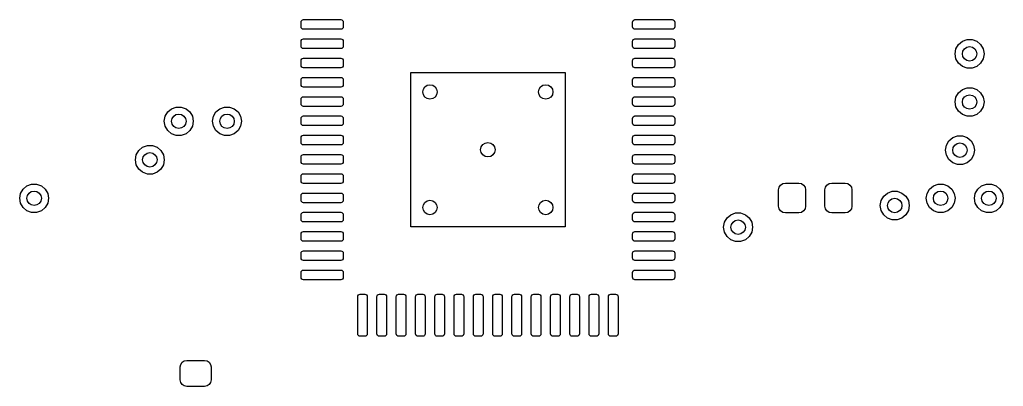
# Model space of a CAD drawing. Extents: x 101 to 518, y -308 to -134.
# Drawn here: x 450.51 to 470.91, y -229.2 to -221.59 of the extents above; entities that cross this region are included whole.
import ezdxf

# ---------------------------------------------------------------- set-up
doc = ezdxf.new("R2010")
doc.units = 0
doc.layers.add('BLACK', color=7, linetype='CONTINUOUS')

msp = doc.modelspace()

# ---------------------------------------------------------------- linework, layer by layer
at = {"layer": 'BLACK', "linetype": 'CONTINUOUS'}
for p, q in [((456.34448, -221.636571), (456.348286, -221.617437)), ((456.34448, -221.736571), (456.34448, -221.636571)), ((456.348286, -221.755705), (456.34448, -221.736571)), ((456.348286, -221.617437), (456.359125, -221.601216)), ((456.359125, -221.601216), (456.375346, -221.590377)), ((456.375346, -221.590377), (456.39448, -221.586571)), ((456.39448, -221.586571), (457.16948, -221.586571)), ((457.16948, -221.586571), (457.188614, -221.590377)), ((457.188614, -221.590377), (457.204835, -221.601216)), ((457.204835, -221.601216), (457.215674, -221.617437)), ((457.215674, -221.617437), (457.21948, -221.636571)), ((457.21948, -221.736571), (457.215674, -221.755705)), ((457.21948, -221.636571), (457.21948, -221.736571)), ((463.21948, -221.636571), (463.223286, -221.617437)), ((463.21948, -221.736571), (463.21948, -221.636571)), ((463.223286, -221.755705), (463.21948, -221.736571)), ((463.223286, -221.617437), (463.234125, -221.601216)), ((463.234125, -221.601216), (463.250346, -221.590377)), ((463.250346, -221.590377), (463.26948, -221.586571)), ((463.26948, -221.586571), (464.04448, -221.586571)), ((464.04448, -221.586571), (464.063614, -221.590377)), ((464.063614, -221.590377), (464.079835, -221.601216)), ((464.079835, -221.601216), (464.090674, -221.617437)), ((464.090674, -221.617437), (464.09448, -221.636571)), ((464.09448, -221.736571), (464.090674, -221.755705)), ((464.09448, -221.636571), (464.09448, -221.736571)), ((456.359125, -221.771926), (456.348286, -221.755705)), ((456.375346, -221.782765), (456.359125, -221.771926)), ((456.39448, -221.786571), (456.375346, -221.782765)), ((457.16948, -221.786571), (456.39448, -221.786571)), ((457.188614, -221.782765), (457.16948, -221.786571)), ((457.204835, -221.771926), (457.188614, -221.782765)), ((457.215674, -221.755705), (457.204835, -221.771926)), ((463.234125, -221.771926), (463.223286, -221.755705)), ((463.250346, -221.782765), (463.234125, -221.771926)), ((463.26948, -221.786571), (463.250346, -221.782765)), ((464.04448, -221.786571), (463.26948, -221.786571)), ((464.063614, -221.782765), (464.04448, -221.786571)), ((464.079835, -221.771926), (464.063614, -221.782765)), ((464.090674, -221.755705), (464.079835, -221.771926)), ((456.34448, -222.036571), (456.348286, -222.017437)), ((456.34448, -222.136571), (456.34448, -222.036571)), ((456.348286, -222.155705), (456.34448, -222.136571)), ((456.348286, -222.017437), (456.359125, -222.001216)), ((456.359125, -222.171926), (456.348286, -222.155705)), ((456.359125, -222.001216), (456.375346, -221.990377)), ((456.375346, -221.990377), (456.39448, -221.986571)), ((456.39448, -221.986571), (457.16948, -221.986571)), ((457.16948, -221.986571), (457.188614, -221.990377)), ((457.188614, -221.990377), (457.204835, -222.001216)), ((457.204835, -222.001216), (457.215674, -222.017437)), ((457.215674, -222.155705), (457.204835, -222.171926)), ((457.215674, -222.017437), (457.21948, -222.036571)), ((457.21948, -222.136571), (457.215674, -222.155705)), ((457.21948, -222.036571), (457.21948, -222.136571)), ((463.21948, -222.036571), (463.223286, -222.017437)), ((463.21948, -222.136571), (463.21948, -222.036571)), ((463.223286, -222.155705), (463.21948, -222.136571)), ((463.223286, -222.017437), (463.234125, -222.001216)), ((463.234125, -222.171926), (463.223286, -222.155705)), ((463.234125, -222.001216), (463.250346, -221.990377)), ((463.250346, -221.990377), (463.26948, -221.986571)), ((463.26948, -221.986571), (464.04448, -221.986571)), ((464.04448, -221.986571), (464.063614, -221.990377)), ((464.063614, -221.990377), (464.079835, -222.001216)), ((464.079835, -222.001216), (464.090674, -222.017437)), ((464.090674, -222.155705), (464.079835, -222.171926)), ((464.090674, -222.017437), (464.09448, -222.036571)), ((464.09448, -222.136571), (464.090674, -222.155705)), ((464.09448, -222.036571), (464.09448, -222.136571)), ((469.927832, -222.193705), (469.979927, -222.103475)), ((469.979927, -222.103475), (470.05974, -222.036503)), ((470.05974, -222.036503), (470.157646, -222.000869)), ((470.157646, -222.000869), (470.261834, -222.000869)), ((470.261834, -222.000869), (470.35974, -222.036503)), ((470.35974, -222.036503), (470.439553, -222.103475)), ((470.439553, -222.103475), (470.491648, -222.193705)), ((456.375346, -222.182765), (456.359125, -222.171926)), ((456.39448, -222.186571), (456.375346, -222.182765)), ((457.16948, -222.186571), (456.39448, -222.186571)), ((457.188614, -222.182765), (457.16948, -222.186571)), ((457.204835, -222.171926), (457.188614, -222.182765)), ((463.250346, -222.182765), (463.234125, -222.171926)), ((463.26948, -222.186571), (463.250346, -222.182765)), ((464.04448, -222.186571), (463.26948, -222.186571)), ((464.063614, -222.182765), (464.04448, -222.186571)), ((464.079835, -222.171926), (464.063614, -222.182765)), ((469.90974, -222.296311), (469.927832, -222.193705)), ((469.927832, -222.398917), (469.90974, -222.296311)), ((470.491648, -222.193705), (470.50974, -222.296311)), ((470.50974, -222.296311), (470.491648, -222.398917)), ((456.34448, -222.436571), (456.348286, -222.417437)), ((456.34448, -222.536571), (456.34448, -222.436571)), ((456.348286, -222.555705), (456.34448, -222.536571)), ((456.348286, -222.417437), (456.359125, -222.401216)), ((456.359125, -222.571926), (456.348286, -222.555705)), ((456.359125, -222.401216), (456.375346, -222.390377)), ((456.375346, -222.390377), (456.39448, -222.386571)), ((456.39448, -222.386571), (457.16948, -222.386571)), ((457.16948, -222.386571), (457.188614, -222.390377)), ((457.188614, -222.390377), (457.204835, -222.401216)), ((457.204835, -222.401216), (457.215674, -222.417437)), ((457.215674, -222.555705), (457.204835, -222.571926)), ((457.215674, -222.417437), (457.21948, -222.436571)), ((457.21948, -222.536571), (457.215674, -222.555705)), ((457.21948, -222.436571), (457.21948, -222.536571)), ((463.21948, -222.436571), (463.223286, -222.417437)), ((463.21948, -222.536571), (463.21948, -222.436571)), ((463.223286, -222.555705), (463.21948, -222.536571)), ((463.223286, -222.417437), (463.234125, -222.401216)), ((463.234125, -222.571926), (463.223286, -222.555705)), ((463.234125, -222.401216), (463.250346, -222.390377)), ((463.250346, -222.390377), (463.26948, -222.386571)), ((463.26948, -222.386571), (464.04448, -222.386571)), ((464.04448, -222.386571), (464.063614, -222.390377)), ((464.063614, -222.390377), (464.079835, -222.401216)), ((464.079835, -222.401216), (464.090674, -222.417437)), ((464.090674, -222.555705), (464.079835, -222.571926)), ((464.090674, -222.417437), (464.09448, -222.436571)), ((464.09448, -222.536571), (464.090674, -222.555705)), ((464.09448, -222.436571), (464.09448, -222.536571)), ((469.979927, -222.489147), (469.927832, -222.398917)), ((470.05974, -222.556119), (469.979927, -222.489147)), ((470.157646, -222.591753), (470.05974, -222.556119)), ((470.35974, -222.556119), (470.261834, -222.591753)), ((470.439553, -222.489147), (470.35974, -222.556119)), ((470.491648, -222.398917), (470.439553, -222.489147)), ((456.375346, -222.582765), (456.359125, -222.571926)), ((456.39448, -222.586571), (456.375346, -222.582765)), ((457.16948, -222.586571), (456.39448, -222.586571)), ((457.188614, -222.582765), (457.16948, -222.586571)), ((457.204835, -222.571926), (457.188614, -222.582765)), ((458.61948, -225.886571), (458.61948, -222.686571)), ((458.61948, -222.686571), (461.81948, -222.686571)), ((461.81948, -222.686571), (461.81948, -225.886571)), ((463.250346, -222.582765), (463.234125, -222.571926)), ((463.26948, -222.586571), (463.250346, -222.582765)), ((464.04448, -222.586571), (463.26948, -222.586571)), ((464.063614, -222.582765), (464.04448, -222.586571)), ((464.079835, -222.571926), (464.063614, -222.582765)), ((470.261834, -222.591753), (470.157646, -222.591753)), ((456.34448, -222.836571), (456.348286, -222.817437)), ((456.34448, -222.936571), (456.34448, -222.836571)), ((456.348286, -222.955705), (456.34448, -222.936571)), ((456.348286, -222.817437), (456.359125, -222.801216)), ((456.359125, -222.971926), (456.348286, -222.955705)), ((456.359125, -222.801216), (456.375346, -222.790377)), ((456.375346, -222.982765), (456.359125, -222.971926)), ((456.375346, -222.790377), (456.39448, -222.786571)), ((456.39448, -222.786571), (457.16948, -222.786571)), ((457.16948, -222.786571), (457.188614, -222.790377)), ((457.188614, -222.790377), (457.204835, -222.801216)), ((457.204835, -222.971926), (457.188614, -222.982765)), ((457.204835, -222.801216), (457.215674, -222.817437)), ((457.215674, -222.955705), (457.204835, -222.971926)), ((457.215674, -222.817437), (457.21948, -222.836571)), ((457.21948, -222.936571), (457.215674, -222.955705)), ((457.21948, -222.836571), (457.21948, -222.936571)), ((463.21948, -222.836571), (463.223286, -222.817437)), ((463.21948, -222.936571), (463.21948, -222.836571)), ((463.223286, -222.955705), (463.21948, -222.936571)), ((463.223286, -222.817437), (463.234125, -222.801216)), ((463.234125, -222.971926), (463.223286, -222.955705)), ((463.234125, -222.801216), (463.250346, -222.790377)), ((463.250346, -222.982765), (463.234125, -222.971926)), ((463.250346, -222.790377), (463.26948, -222.786571)), ((463.26948, -222.786571), (464.04448, -222.786571)), ((464.04448, -222.786571), (464.063614, -222.790377)), ((464.063614, -222.790377), (464.079835, -222.801216)), ((464.079835, -222.971926), (464.063614, -222.982765)), ((464.079835, -222.801216), (464.090674, -222.817437)), ((464.090674, -222.955705), (464.079835, -222.971926)), ((464.090674, -222.817437), (464.09448, -222.836571)), ((464.09448, -222.936571), (464.090674, -222.955705)), ((464.09448, -222.836571), (464.09448, -222.936571)), ((456.39448, -222.986571), (456.375346, -222.982765)), ((457.16948, -222.986571), (456.39448, -222.986571)), ((457.188614, -222.982765), (457.16948, -222.986571)), ((463.26948, -222.986571), (463.250346, -222.982765)), ((464.04448, -222.986571), (463.26948, -222.986571)), ((464.063614, -222.982765), (464.04448, -222.986571)), ((469.927832, -223.193705), (469.979927, -223.103475)), ((469.979927, -223.103475), (470.05974, -223.036503)), ((470.05974, -223.036503), (470.157646, -223.000869)), ((470.157646, -223.000869), (470.261834, -223.000869)), ((470.261834, -223.000869), (470.35974, -223.036503)), ((470.35974, -223.036503), (470.439553, -223.103475)), ((470.439553, -223.103475), (470.491648, -223.193705)), ((456.34448, -223.236571), (456.348286, -223.217437)), ((456.34448, -223.336571), (456.34448, -223.236571)), ((456.348286, -223.355705), (456.34448, -223.336571)), ((456.348286, -223.217437), (456.359125, -223.201216)), ((456.359125, -223.371926), (456.348286, -223.355705)), ((456.359125, -223.201216), (456.375346, -223.190377)), ((456.375346, -223.382765), (456.359125, -223.371926)), ((456.375346, -223.190377), (456.39448, -223.186571)), ((456.39448, -223.186571), (457.16948, -223.186571)), ((457.16948, -223.186571), (457.188614, -223.190377)), ((457.188614, -223.190377), (457.204835, -223.201216)), ((457.204835, -223.371926), (457.188614, -223.382765)), ((457.204835, -223.201216), (457.215674, -223.217437)), ((457.215674, -223.355705), (457.204835, -223.371926)), ((457.215674, -223.217437), (457.21948, -223.236571)), ((457.21948, -223.336571), (457.215674, -223.355705)), ((457.21948, -223.236571), (457.21948, -223.336571)), ((463.21948, -223.236571), (463.223286, -223.217437)), ((463.21948, -223.336571), (463.21948, -223.236571)), ((463.223286, -223.355705), (463.21948, -223.336571)), ((463.223286, -223.217437), (463.234125, -223.201216)), ((463.234125, -223.371926), (463.223286, -223.355705)), ((463.234125, -223.201216), (463.250346, -223.190377)), ((463.250346, -223.382765), (463.234125, -223.371926)), ((463.250346, -223.190377), (463.26948, -223.186571)), ((463.26948, -223.186571), (464.04448, -223.186571)), ((464.04448, -223.186571), (464.063614, -223.190377)), ((464.063614, -223.190377), (464.079835, -223.201216)), ((464.079835, -223.371926), (464.063614, -223.382765)), ((464.079835, -223.201216), (464.090674, -223.217437)), ((464.090674, -223.355705), (464.079835, -223.371926)), ((464.090674, -223.217437), (464.09448, -223.236571)), ((464.09448, -223.336571), (464.090674, -223.355705)), ((464.09448, -223.236571), (464.09448, -223.336571)), ((469.90974, -223.296311), (469.927832, -223.193705)), ((469.927832, -223.398917), (469.90974, -223.296311)), ((470.491648, -223.193705), (470.50974, -223.296311)), ((470.50974, -223.296311), (470.491648, -223.398917)), ((453.527832, -223.593705), (453.579927, -223.503475)), ((453.579927, -223.503475), (453.65974, -223.436503)), ((453.65974, -223.436503), (453.757646, -223.400869)), ((453.757646, -223.400869), (453.861834, -223.400869)), ((453.861834, -223.400869), (453.95974, -223.436503)), ((453.95974, -223.436503), (454.039553, -223.503475)), ((454.039553, -223.503475), (454.091648, -223.593705)), ((454.527832, -223.593705), (454.579927, -223.503475)), ((454.579927, -223.503475), (454.65974, -223.436503)), ((454.65974, -223.436503), (454.757646, -223.400869)), ((454.757646, -223.400869), (454.861834, -223.400869)), ((454.861834, -223.400869), (454.95974, -223.436503)), ((454.95974, -223.436503), (455.039553, -223.503475)), ((455.039553, -223.503475), (455.091648, -223.593705)), ((456.39448, -223.386571), (456.375346, -223.382765)), ((457.16948, -223.386571), (456.39448, -223.386571)), ((457.188614, -223.382765), (457.16948, -223.386571)), ((463.26948, -223.386571), (463.250346, -223.382765)), ((464.04448, -223.386571), (463.26948, -223.386571)), ((464.063614, -223.382765), (464.04448, -223.386571)), ((469.979927, -223.489147), (469.927832, -223.398917)), ((470.05974, -223.556119), (469.979927, -223.489147)), ((470.157646, -223.591753), (470.05974, -223.556119)), ((470.35974, -223.556119), (470.261834, -223.591753)), ((470.439553, -223.489147), (470.35974, -223.556119)), ((470.491648, -223.398917), (470.439553, -223.489147)), ((453.50974, -223.696311), (453.527832, -223.593705)), ((453.527832, -223.798917), (453.50974, -223.696311)), ((454.091648, -223.593705), (454.10974, -223.696311)), ((454.10974, -223.696311), (454.091648, -223.798917)), ((454.50974, -223.696311), (454.527832, -223.593705)), ((454.527832, -223.798917), (454.50974, -223.696311)), ((455.091648, -223.593705), (455.10974, -223.696311)), ((455.10974, -223.696311), (455.091648, -223.798917)), ((456.34448, -223.636571), (456.348286, -223.617437)), ((456.34448, -223.736571), (456.34448, -223.636571)), ((456.348286, -223.755705), (456.34448, -223.736571)), ((456.348286, -223.617437), (456.359125, -223.601216)), ((456.359125, -223.771926), (456.348286, -223.755705)), ((456.359125, -223.601216), (456.375346, -223.590377)), ((456.375346, -223.782765), (456.359125, -223.771926)), ((456.375346, -223.590377), (456.39448, -223.586571)), ((456.39448, -223.786571), (456.375346, -223.782765)), ((456.39448, -223.586571), (457.16948, -223.586571)), ((457.16948, -223.786571), (456.39448, -223.786571)), ((457.16948, -223.586571), (457.188614, -223.590377)), ((457.188614, -223.782765), (457.16948, -223.786571)), ((457.188614, -223.590377), (457.204835, -223.601216)), ((457.204835, -223.771926), (457.188614, -223.782765)), ((457.204835, -223.601216), (457.215674, -223.617437)), ((457.215674, -223.755705), (457.204835, -223.771926)), ((457.215674, -223.617437), (457.21948, -223.636571)), ((457.21948, -223.736571), (457.215674, -223.755705)), ((457.21948, -223.636571), (457.21948, -223.736571)), ((463.21948, -223.636571), (463.223286, -223.617437)), ((463.21948, -223.736571), (463.21948, -223.636571)), ((463.223286, -223.755705), (463.21948, -223.736571)), ((463.223286, -223.617437), (463.234125, -223.601216)), ((463.234125, -223.771926), (463.223286, -223.755705)), ((463.234125, -223.601216), (463.250346, -223.590377)), ((463.250346, -223.782765), (463.234125, -223.771926)), ((463.250346, -223.590377), (463.26948, -223.586571)), ((463.26948, -223.786571), (463.250346, -223.782765)), ((463.26948, -223.586571), (464.04448, -223.586571)), ((464.04448, -223.786571), (463.26948, -223.786571)), ((464.04448, -223.586571), (464.063614, -223.590377)), ((464.063614, -223.782765), (464.04448, -223.786571)), ((464.063614, -223.590377), (464.079835, -223.601216)), ((464.079835, -223.771926), (464.063614, -223.782765)), ((464.079835, -223.601216), (464.090674, -223.617437)), ((464.090674, -223.755705), (464.079835, -223.771926)), ((464.090674, -223.617437), (464.09448, -223.636571)), ((464.09448, -223.736571), (464.090674, -223.755705)), ((464.09448, -223.636571), (464.09448, -223.736571)), ((470.261834, -223.591753), (470.157646, -223.591753)), ((453.579927, -223.889147), (453.527832, -223.798917)), ((453.65974, -223.956119), (453.579927, -223.889147)), ((453.757646, -223.991753), (453.65974, -223.956119)), ((453.861834, -223.991753), (453.757646, -223.991753)), ((453.95974, -223.956119), (453.861834, -223.991753)), ((454.039553, -223.889147), (453.95974, -223.956119)), ((454.091648, -223.798917), (454.039553, -223.889147)), ((454.579927, -223.889147), (454.527832, -223.798917)), ((454.65974, -223.956119), (454.579927, -223.889147)), ((454.757646, -223.991753), (454.65974, -223.956119)), ((454.861834, -223.991753), (454.757646, -223.991753)), ((454.95974, -223.956119), (454.861834, -223.991753)), ((455.039553, -223.889147), (454.95974, -223.956119)), ((455.091648, -223.798917), (455.039553, -223.889147)), ((456.359125, -224.001216), (456.375346, -223.990377)), ((456.375346, -223.990377), (456.39448, -223.986571)), ((456.39448, -223.986571), (457.16948, -223.986571)), ((457.16948, -223.986571), (457.188614, -223.990377)), ((457.188614, -223.990377), (457.204835, -224.001216)), ((463.234125, -224.001216), (463.250346, -223.990377)), ((463.250346, -223.990377), (463.26948, -223.986571)), ((463.26948, -223.986571), (464.04448, -223.986571)), ((464.04448, -223.986571), (464.063614, -223.990377)), ((464.063614, -223.990377), (464.079835, -224.001216)), ((456.34448, -224.036571), (456.348286, -224.017437)), ((456.34448, -224.136571), (456.34448, -224.036571)), ((456.348286, -224.155705), (456.34448, -224.136571)), ((456.348286, -224.017437), (456.359125, -224.001216)), ((456.359125, -224.171926), (456.348286, -224.155705)), ((456.375346, -224.182765), (456.359125, -224.171926)), ((456.39448, -224.186571), (456.375346, -224.182765)), ((457.16948, -224.186571), (456.39448, -224.186571)), ((457.188614, -224.182765), (457.16948, -224.186571)), ((457.204835, -224.171926), (457.188614, -224.182765)), ((457.204835, -224.001216), (457.215674, -224.017437)), ((457.215674, -224.155705), (457.204835, -224.171926)), ((457.215674, -224.017437), (457.21948, -224.036571)), ((457.21948, -224.136571), (457.215674, -224.155705)), ((457.21948, -224.036571), (457.21948, -224.136571)), ((463.21948, -224.036571), (463.223286, -224.017437)), ((463.21948, -224.136571), (463.21948, -224.036571)), ((463.223286, -224.155705), (463.21948, -224.136571)), ((463.223286, -224.017437), (463.234125, -224.001216)), ((463.234125, -224.171926), (463.223286, -224.155705)), ((463.250346, -224.182765), (463.234125, -224.171926)), ((463.26948, -224.186571), (463.250346, -224.182765)), ((464.04448, -224.186571), (463.26948, -224.186571)), ((464.063614, -224.182765), (464.04448, -224.186571)), ((464.079835, -224.171926), (464.063614, -224.182765)), ((464.079835, -224.001216), (464.090674, -224.017437)), ((464.090674, -224.155705), (464.079835, -224.171926)), ((464.090674, -224.017437), (464.09448, -224.036571)), ((464.09448, -224.136571), (464.090674, -224.155705)), ((464.09448, -224.036571), (464.09448, -224.136571)), ((469.70974, -224.296311), (469.727832, -224.193705)), ((469.727832, -224.193705), (469.779927, -224.103475)), ((469.779927, -224.103475), (469.85974, -224.036503)), ((469.85974, -224.036503), (469.957646, -224.000869)), ((469.957646, -224.000869), (470.061834, -224.000869)), ((470.061834, -224.000869), (470.15974, -224.036503)), ((470.15974, -224.036503), (470.239553, -224.103475)), ((470.239553, -224.103475), (470.291648, -224.193705)), ((470.291648, -224.193705), (470.30974, -224.296311)), ((452.90974, -224.496311), (452.927832, -224.393705)), ((452.927832, -224.393705), (452.979927, -224.303475)), ((452.979927, -224.303475), (453.05974, -224.236503)), ((453.05974, -224.236503), (453.157646, -224.200869)), ((453.157646, -224.200869), (453.261834, -224.200869)), ((453.261834, -224.200869), (453.35974, -224.236503)), ((453.35974, -224.236503), (453.439553, -224.303475)), ((453.439553, -224.303475), (453.491648, -224.393705)), ((453.491648, -224.393705), (453.50974, -224.496311)), ((456.359125, -224.401216), (456.375346, -224.390377)), ((456.375346, -224.390377), (456.39448, -224.386571)), ((456.39448, -224.386571), (457.16948, -224.386571)), ((457.16948, -224.386571), (457.188614, -224.390377)), ((457.188614, -224.390377), (457.204835, -224.401216)), ((463.234125, -224.401216), (463.250346, -224.390377)), ((463.250346, -224.390377), (463.26948, -224.386571)), ((463.26948, -224.386571), (464.04448, -224.386571)), ((464.04448, -224.386571), (464.063614, -224.390377)), ((464.063614, -224.390377), (464.079835, -224.401216)), ((469.727832, -224.398917), (469.70974, -224.296311)), ((469.779927, -224.489147), (469.727832, -224.398917)), ((470.291648, -224.398917), (470.239553, -224.489147)), ((470.30974, -224.296311), (470.291648, -224.398917)), ((452.927832, -224.598917), (452.90974, -224.496311)), ((452.979927, -224.689147), (452.927832, -224.598917)), ((453.491648, -224.598917), (453.439553, -224.689147)), ((453.50974, -224.496311), (453.491648, -224.598917)), ((456.34448, -224.436571), (456.348286, -224.417437)), ((456.34448, -224.536571), (456.34448, -224.436571)), ((456.348286, -224.555705), (456.34448, -224.536571)), ((456.348286, -224.417437), (456.359125, -224.401216)), ((456.359125, -224.571926), (456.348286, -224.555705)), ((456.375346, -224.582765), (456.359125, -224.571926)), ((456.39448, -224.586571), (456.375346, -224.582765)), ((457.16948, -224.586571), (456.39448, -224.586571)), ((457.188614, -224.582765), (457.16948, -224.586571)), ((457.204835, -224.571926), (457.188614, -224.582765)), ((457.204835, -224.401216), (457.215674, -224.417437)), ((457.215674, -224.555705), (457.204835, -224.571926)), ((457.215674, -224.417437), (457.21948, -224.436571)), ((457.21948, -224.536571), (457.215674, -224.555705)), ((457.21948, -224.436571), (457.21948, -224.536571)), ((463.21948, -224.436571), (463.223286, -224.417437)), ((463.21948, -224.536571), (463.21948, -224.436571)), ((463.223286, -224.555705), (463.21948, -224.536571)), ((463.223286, -224.417437), (463.234125, -224.401216)), ((463.234125, -224.571926), (463.223286, -224.555705)), ((463.250346, -224.582765), (463.234125, -224.571926)), ((463.26948, -224.586571), (463.250346, -224.582765)), ((464.04448, -224.586571), (463.26948, -224.586571)), ((464.063614, -224.582765), (464.04448, -224.586571)), ((464.079835, -224.571926), (464.063614, -224.582765)), ((464.079835, -224.401216), (464.090674, -224.417437)), ((464.090674, -224.555705), (464.079835, -224.571926)), ((464.090674, -224.417437), (464.09448, -224.436571)), ((464.09448, -224.536571), (464.090674, -224.555705)), ((464.09448, -224.436571), (464.09448, -224.536571)), ((469.85974, -224.556119), (469.779927, -224.489147)), ((469.957646, -224.591753), (469.85974, -224.556119)), ((470.061834, -224.591753), (469.957646, -224.591753)), ((470.15974, -224.556119), (470.061834, -224.591753)), ((470.239553, -224.489147), (470.15974, -224.556119)), ((453.05974, -224.756119), (452.979927, -224.689147)), ((453.157646, -224.791753), (453.05974, -224.756119)), ((453.261834, -224.791753), (453.157646, -224.791753)), ((453.35974, -224.756119), (453.261834, -224.791753)), ((453.439553, -224.689147), (453.35974, -224.756119)), ((456.348286, -224.817437), (456.359125, -224.801216)), ((456.359125, -224.801216), (456.375346, -224.790377)), ((456.375346, -224.790377), (456.39448, -224.786571)), ((456.39448, -224.786571), (457.16948, -224.786571)), ((457.16948, -224.786571), (457.188614, -224.790377)), ((457.188614, -224.790377), (457.204835, -224.801216)), ((457.204835, -224.801216), (457.215674, -224.817437)), ((463.223286, -224.817437), (463.234125, -224.801216)), ((463.234125, -224.801216), (463.250346, -224.790377)), ((463.250346, -224.790377), (463.26948, -224.786571)), ((463.26948, -224.786571), (464.04448, -224.786571)), ((464.04448, -224.786571), (464.063614, -224.790377)), ((464.063614, -224.790377), (464.079835, -224.801216)), ((464.079835, -224.801216), (464.090674, -224.817437)), ((450.65974, -225.036503), (450.757646, -225.000869)), ((450.757646, -225.000869), (450.861834, -225.000869)), ((450.861834, -225.000869), (450.95974, -225.036503)), ((456.34448, -224.836571), (456.348286, -224.817437)), ((456.34448, -224.936571), (456.34448, -224.836571)), ((456.348286, -224.955705), (456.34448, -224.936571)), ((456.359125, -224.971926), (456.348286, -224.955705)), ((456.375346, -224.982765), (456.359125, -224.971926)), ((456.39448, -224.986571), (456.375346, -224.982765)), ((457.16948, -224.986571), (456.39448, -224.986571)), ((457.188614, -224.982765), (457.16948, -224.986571)), ((457.204835, -224.971926), (457.188614, -224.982765)), ((457.215674, -224.955705), (457.204835, -224.971926)), ((457.215674, -224.817437), (457.21948, -224.836571)), ((457.21948, -224.936571), (457.215674, -224.955705)), ((457.21948, -224.836571), (457.21948, -224.936571)), ((463.21948, -224.836571), (463.223286, -224.817437)), ((463.21948, -224.936571), (463.21948, -224.836571)), ((463.223286, -224.955705), (463.21948, -224.936571)), ((463.234125, -224.971926), (463.223286, -224.955705)), ((463.250346, -224.982765), (463.234125, -224.971926)), ((463.26948, -224.986571), (463.250346, -224.982765)), ((464.04448, -224.986571), (463.26948, -224.986571)), ((464.063614, -224.982765), (464.04448, -224.986571)), ((464.079835, -224.971926), (464.063614, -224.982765)), ((464.090674, -224.955705), (464.079835, -224.971926)), ((464.090674, -224.817437), (464.09448, -224.836571)), ((464.09448, -224.936571), (464.090674, -224.955705)), ((464.09448, -224.836571), (464.09448, -224.936571)), ((466.290745, -225.021265), (466.336164, -224.990917)), ((466.336164, -224.990917), (466.38974, -224.98026)), ((466.38974, -224.98026), (466.66974, -224.98026)), ((466.66974, -224.98026), (466.723316, -224.990917)), ((466.723316, -224.990917), (466.768735, -225.021265)), ((467.250745, -225.021265), (467.296164, -224.990917)), ((467.296164, -224.990917), (467.34974, -224.98026)), ((467.34974, -224.98026), (467.62974, -224.98026)), ((467.62974, -224.98026), (467.683316, -224.990917)), ((467.683316, -224.990917), (467.728735, -225.021265)), ((469.45974, -225.036503), (469.557646, -225.000869)), ((469.557646, -225.000869), (469.661834, -225.000869)), ((469.661834, -225.000869), (469.75974, -225.036503)), ((470.45974, -225.036503), (470.557646, -225.000869)), ((470.557646, -225.000869), (470.661834, -225.000869)), ((470.661834, -225.000869), (470.75974, -225.036503)), ((450.50974, -225.296311), (450.527832, -225.193705)), ((450.527832, -225.193705), (450.579927, -225.103475)), ((450.579927, -225.103475), (450.65974, -225.036503)), ((450.95974, -225.036503), (451.039553, -225.103475)), ((451.039553, -225.103475), (451.091648, -225.193705)), ((451.091648, -225.193705), (451.10974, -225.296311)), ((456.348286, -225.217437), (456.359125, -225.201216)), ((456.359125, -225.201216), (456.375346, -225.190377)), ((456.375346, -225.190377), (456.39448, -225.186571)), ((456.39448, -225.186571), (457.16948, -225.186571)), ((457.16948, -225.186571), (457.188614, -225.190377)), ((457.188614, -225.190377), (457.204835, -225.201216)), ((457.204835, -225.201216), (457.215674, -225.217437)), ((463.223286, -225.217437), (463.234125, -225.201216)), ((463.234125, -225.201216), (463.250346, -225.190377)), ((463.250346, -225.190377), (463.26948, -225.186571)), ((463.26948, -225.186571), (464.04448, -225.186571)), ((464.04448, -225.186571), (464.063614, -225.190377)), ((464.063614, -225.190377), (464.079835, -225.201216)), ((464.079835, -225.201216), (464.090674, -225.217437)), ((466.24974, -225.12026), (466.260397, -225.066684)), ((466.24974, -225.46026), (466.24974, -225.12026)), ((466.260397, -225.066684), (466.290745, -225.021265)), ((466.768735, -225.021265), (466.799083, -225.066684)), ((466.799083, -225.066684), (466.80974, -225.12026)), ((466.80974, -225.12026), (466.80974, -225.46026)), ((467.20974, -225.12026), (467.220397, -225.066684)), ((467.20974, -225.46026), (467.20974, -225.12026)), ((467.220397, -225.066684), (467.250745, -225.021265)), ((467.728735, -225.021265), (467.759083, -225.066684)), ((467.759083, -225.066684), (467.76974, -225.12026)), ((467.76974, -225.12026), (467.76974, -225.46026)), ((468.428448, -225.253475), (468.508261, -225.186503)), ((468.508261, -225.186503), (468.606167, -225.150869)), ((468.606167, -225.150869), (468.710355, -225.150869)), ((468.710355, -225.150869), (468.808261, -225.186503)), ((468.808261, -225.186503), (468.888074, -225.253475)), ((469.30974, -225.296311), (469.327832, -225.193705)), ((469.327832, -225.193705), (469.379927, -225.103475)), ((469.379927, -225.103475), (469.45974, -225.036503)), ((469.75974, -225.036503), (469.839553, -225.103475)), ((469.839553, -225.103475), (469.891648, -225.193705)), ((469.891648, -225.193705), (469.90974, -225.296311)), ((470.30974, -225.296311), (470.327832, -225.193705)), ((470.327832, -225.193705), (470.379927, -225.103475)), ((470.379927, -225.103475), (470.45974, -225.036503)), ((470.75974, -225.036503), (470.839553, -225.103475)), ((470.839553, -225.103475), (470.891648, -225.193705)), ((470.891648, -225.193705), (470.90974, -225.296311)), ((450.527832, -225.398917), (450.50974, -225.296311)), ((450.579927, -225.489147), (450.527832, -225.398917)), ((451.091648, -225.398917), (451.039553, -225.489147)), ((451.10974, -225.296311), (451.091648, -225.398917)), ((456.34448, -225.236571), (456.348286, -225.217437)), ((456.34448, -225.336571), (456.34448, -225.236571)), ((456.348286, -225.355705), (456.34448, -225.336571)), ((456.359125, -225.371926), (456.348286, -225.355705)), ((456.375346, -225.382765), (456.359125, -225.371926)), ((456.39448, -225.386571), (456.375346, -225.382765)), ((457.16948, -225.386571), (456.39448, -225.386571)), ((457.188614, -225.382765), (457.16948, -225.386571)), ((457.204835, -225.371926), (457.188614, -225.382765)), ((457.215674, -225.355705), (457.204835, -225.371926)), ((457.215674, -225.217437), (457.21948, -225.236571)), ((457.21948, -225.336571), (457.215674, -225.355705)), ((457.21948, -225.236571), (457.21948, -225.336571)), ((463.21948, -225.236571), (463.223286, -225.217437)), ((463.21948, -225.336571), (463.21948, -225.236571)), ((463.223286, -225.355705), (463.21948, -225.336571)), ((463.234125, -225.371926), (463.223286, -225.355705)), ((463.250346, -225.382765), (463.234125, -225.371926)), ((463.26948, -225.386571), (463.250346, -225.382765)), ((464.04448, -225.386571), (463.26948, -225.386571)), ((464.063614, -225.382765), (464.04448, -225.386571)), ((464.079835, -225.371926), (464.063614, -225.382765)), ((464.090674, -225.355705), (464.079835, -225.371926)), ((464.090674, -225.217437), (464.09448, -225.236571)), ((464.09448, -225.336571), (464.090674, -225.355705)), ((464.09448, -225.236571), (464.09448, -225.336571)), ((468.358261, -225.446311), (468.376353, -225.343705)), ((468.376353, -225.343705), (468.428448, -225.253475)), ((468.888074, -225.253475), (468.940169, -225.343705)), ((468.940169, -225.343705), (468.958261, -225.446311)), ((469.327832, -225.398917), (469.30974, -225.296311)), ((469.379927, -225.489147), (469.327832, -225.398917)), ((469.891648, -225.398917), (469.839553, -225.489147)), ((469.90974, -225.296311), (469.891648, -225.398917)), ((470.327832, -225.398917), (470.30974, -225.296311)), ((470.379927, -225.489147), (470.327832, -225.398917)), ((470.891648, -225.398917), (470.839553, -225.489147)), ((470.90974, -225.296311), (470.891648, -225.398917)), ((450.65974, -225.556119), (450.579927, -225.489147)), ((450.757646, -225.591753), (450.65974, -225.556119)), ((450.861834, -225.591753), (450.757646, -225.591753)), ((450.95974, -225.556119), (450.861834, -225.591753)), ((451.039553, -225.489147), (450.95974, -225.556119)), ((456.34448, -225.636571), (456.348286, -225.617437)), ((456.348286, -225.617437), (456.359125, -225.601216)), ((456.359125, -225.601216), (456.375346, -225.590377)), ((456.375346, -225.590377), (456.39448, -225.586571)), ((456.39448, -225.586571), (457.16948, -225.586571)), ((457.16948, -225.586571), (457.188614, -225.590377)), ((457.188614, -225.590377), (457.204835, -225.601216)), ((457.204835, -225.601216), (457.215674, -225.617437)), ((457.215674, -225.617437), (457.21948, -225.636571)), ((463.21948, -225.636571), (463.223286, -225.617437)), ((463.223286, -225.617437), (463.234125, -225.601216)), ((463.234125, -225.601216), (463.250346, -225.590377)), ((463.250346, -225.590377), (463.26948, -225.586571)), ((463.26948, -225.586571), (464.04448, -225.586571)), ((464.04448, -225.586571), (464.063614, -225.590377)), ((464.063614, -225.590377), (464.079835, -225.601216)), ((464.079835, -225.601216), (464.090674, -225.617437)), ((464.090674, -225.617437), (464.09448, -225.636571)), ((465.25974, -225.636503), (465.357646, -225.600869)), ((465.357646, -225.600869), (465.461834, -225.600869)), ((465.461834, -225.600869), (465.55974, -225.636503)), ((466.260397, -225.513836), (466.24974, -225.46026)), ((466.290745, -225.559255), (466.260397, -225.513836)), ((466.336164, -225.589603), (466.290745, -225.559255)), ((466.38974, -225.60026), (466.336164, -225.589603)), ((466.66974, -225.60026), (466.38974, -225.60026)), ((466.723316, -225.589603), (466.66974, -225.60026)), ((466.768735, -225.559255), (466.723316, -225.589603)), ((466.799083, -225.513836), (466.768735, -225.559255)), ((466.80974, -225.46026), (466.799083, -225.513836)), ((467.220397, -225.513836), (467.20974, -225.46026)), ((467.250745, -225.559255), (467.220397, -225.513836)), ((467.296164, -225.589603), (467.250745, -225.559255)), ((467.34974, -225.60026), (467.296164, -225.589603)), ((467.62974, -225.60026), (467.34974, -225.60026)), ((467.683316, -225.589603), (467.62974, -225.60026)), ((467.728735, -225.559255), (467.683316, -225.589603)), ((467.759083, -225.513836), (467.728735, -225.559255)), ((467.76974, -225.46026), (467.759083, -225.513836)), ((468.376353, -225.548917), (468.358261, -225.446311)), ((468.428448, -225.639147), (468.376353, -225.548917)), ((468.940169, -225.548917), (468.888074, -225.639147)), ((468.958261, -225.446311), (468.940169, -225.548917)), ((469.45974, -225.556119), (469.379927, -225.489147)), ((469.557646, -225.591753), (469.45974, -225.556119)), ((469.661834, -225.591753), (469.557646, -225.591753)), ((469.75974, -225.556119), (469.661834, -225.591753)), ((469.839553, -225.489147), (469.75974, -225.556119)), ((470.45974, -225.556119), (470.379927, -225.489147)), ((470.557646, -225.591753), (470.45974, -225.556119)), ((470.661834, -225.591753), (470.557646, -225.591753)), ((470.75974, -225.556119), (470.661834, -225.591753)), ((470.839553, -225.489147), (470.75974, -225.556119)), ((456.34448, -225.736571), (456.34448, -225.636571)), ((456.348286, -225.755705), (456.34448, -225.736571)), ((456.359125, -225.771926), (456.348286, -225.755705)), ((456.375346, -225.782765), (456.359125, -225.771926)), ((456.39448, -225.786571), (456.375346, -225.782765)), ((457.16948, -225.786571), (456.39448, -225.786571)), ((457.188614, -225.782765), (457.16948, -225.786571)), ((457.204835, -225.771926), (457.188614, -225.782765)), ((457.215674, -225.755705), (457.204835, -225.771926)), ((457.21948, -225.736571), (457.215674, -225.755705)), ((457.21948, -225.636571), (457.21948, -225.736571)), ((463.21948, -225.736571), (463.21948, -225.636571)), ((463.223286, -225.755705), (463.21948, -225.736571)), ((463.234125, -225.771926), (463.223286, -225.755705)), ((463.250346, -225.782765), (463.234125, -225.771926)), ((463.26948, -225.786571), (463.250346, -225.782765)), ((464.04448, -225.786571), (463.26948, -225.786571)), ((464.063614, -225.782765), (464.04448, -225.786571)), ((464.079835, -225.771926), (464.063614, -225.782765)), ((464.090674, -225.755705), (464.079835, -225.771926)), ((464.09448, -225.736571), (464.090674, -225.755705)), ((464.09448, -225.636571), (464.09448, -225.736571)), ((465.10974, -225.896311), (465.127832, -225.793705)), ((465.127832, -225.793705), (465.179927, -225.703475)), ((465.179927, -225.703475), (465.25974, -225.636503)), ((465.55974, -225.636503), (465.639553, -225.703475)), ((465.639553, -225.703475), (465.691648, -225.793705)), ((465.691648, -225.793705), (465.70974, -225.896311)), ((468.508261, -225.706119), (468.428448, -225.639147)), ((468.606167, -225.741753), (468.508261, -225.706119)), ((468.710355, -225.741753), (468.606167, -225.741753)), ((468.808261, -225.706119), (468.710355, -225.741753)), ((468.888074, -225.639147), (468.808261, -225.706119)), ((456.34448, -226.036571), (456.348286, -226.017437)), ((456.348286, -226.017437), (456.359125, -226.001216)), ((456.359125, -226.001216), (456.375346, -225.990377)), ((456.375346, -225.990377), (456.39448, -225.986571)), ((456.39448, -225.986571), (457.16948, -225.986571)), ((457.16948, -225.986571), (457.188614, -225.990377)), ((457.188614, -225.990377), (457.204835, -226.001216)), ((457.204835, -226.001216), (457.215674, -226.017437)), ((457.215674, -226.017437), (457.21948, -226.036571)), ((461.81948, -225.886571), (458.61948, -225.886571)), ((463.21948, -226.036571), (463.223286, -226.017437)), ((463.223286, -226.017437), (463.234125, -226.001216)), ((463.234125, -226.001216), (463.250346, -225.990377)), ((463.250346, -225.990377), (463.26948, -225.986571)), ((463.26948, -225.986571), (464.04448, -225.986571)), ((464.04448, -225.986571), (464.063614, -225.990377)), ((464.063614, -225.990377), (464.079835, -226.001216)), ((464.079835, -226.001216), (464.090674, -226.017437)), ((464.090674, -226.017437), (464.09448, -226.036571)), ((465.127832, -225.998917), (465.10974, -225.896311)), ((465.179927, -226.089147), (465.127832, -225.998917)), ((465.691648, -225.998917), (465.639553, -226.089147)), ((465.70974, -225.896311), (465.691648, -225.998917)), ((456.34448, -226.136571), (456.34448, -226.036571)), ((456.348286, -226.155705), (456.34448, -226.136571)), ((456.359125, -226.171926), (456.348286, -226.155705)), ((456.375346, -226.182765), (456.359125, -226.171926)), ((456.39448, -226.186571), (456.375346, -226.182765)), ((457.16948, -226.186571), (456.39448, -226.186571)), ((457.188614, -226.182765), (457.16948, -226.186571)), ((457.204835, -226.171926), (457.188614, -226.182765)), ((457.215674, -226.155705), (457.204835, -226.171926)), ((457.21948, -226.136571), (457.215674, -226.155705)), ((457.21948, -226.036571), (457.21948, -226.136571)), ((463.21948, -226.136571), (463.21948, -226.036571)), ((463.223286, -226.155705), (463.21948, -226.136571)), ((463.234125, -226.171926), (463.223286, -226.155705)), ((463.250346, -226.182765), (463.234125, -226.171926)), ((463.26948, -226.186571), (463.250346, -226.182765)), ((464.04448, -226.186571), (463.26948, -226.186571)), ((464.063614, -226.182765), (464.04448, -226.186571)), ((464.079835, -226.171926), (464.063614, -226.182765)), ((464.090674, -226.155705), (464.079835, -226.171926)), ((464.09448, -226.136571), (464.090674, -226.155705)), ((464.09448, -226.036571), (464.09448, -226.136571)), ((465.25974, -226.156119), (465.179927, -226.089147)), ((465.357646, -226.191753), (465.25974, -226.156119)), ((465.461834, -226.191753), (465.357646, -226.191753)), ((465.55974, -226.156119), (465.461834, -226.191753)), ((465.639553, -226.089147), (465.55974, -226.156119)), ((456.34448, -226.436571), (456.348286, -226.417437)), ((456.34448, -226.536571), (456.34448, -226.436571)), ((456.348286, -226.417437), (456.359125, -226.401216)), ((456.359125, -226.401216), (456.375346, -226.390377)), ((456.375346, -226.390377), (456.39448, -226.386571)), ((456.39448, -226.386571), (457.16948, -226.386571)), ((457.16948, -226.386571), (457.188614, -226.390377)), ((457.188614, -226.390377), (457.204835, -226.401216)), ((457.204835, -226.401216), (457.215674, -226.417437)), ((457.215674, -226.417437), (457.21948, -226.436571)), ((457.21948, -226.436571), (457.21948, -226.536571)), ((463.21948, -226.436571), (463.223286, -226.417437)), ((463.21948, -226.536571), (463.21948, -226.436571)), ((463.223286, -226.417437), (463.234125, -226.401216)), ((463.234125, -226.401216), (463.250346, -226.390377)), ((463.250346, -226.390377), (463.26948, -226.386571)), ((463.26948, -226.386571), (464.04448, -226.386571)), ((464.04448, -226.386571), (464.063614, -226.390377)), ((464.063614, -226.390377), (464.079835, -226.401216)), ((464.079835, -226.401216), (464.090674, -226.417437)), ((464.090674, -226.417437), (464.09448, -226.436571)), ((464.09448, -226.436571), (464.09448, -226.536571)), ((456.348286, -226.555705), (456.34448, -226.536571)), ((456.359125, -226.571926), (456.348286, -226.555705)), ((456.375346, -226.582765), (456.359125, -226.571926)), ((456.39448, -226.586571), (456.375346, -226.582765)), ((457.16948, -226.586571), (456.39448, -226.586571)), ((457.188614, -226.582765), (457.16948, -226.586571)), ((457.204835, -226.571926), (457.188614, -226.582765)), ((457.215674, -226.555705), (457.204835, -226.571926)), ((457.21948, -226.536571), (457.215674, -226.555705)), ((463.223286, -226.555705), (463.21948, -226.536571)), ((463.234125, -226.571926), (463.223286, -226.555705)), ((463.250346, -226.582765), (463.234125, -226.571926)), ((463.26948, -226.586571), (463.250346, -226.582765)), ((464.04448, -226.586571), (463.26948, -226.586571)), ((464.063614, -226.582765), (464.04448, -226.586571)), ((464.079835, -226.571926), (464.063614, -226.582765)), ((464.090674, -226.555705), (464.079835, -226.571926)), ((464.09448, -226.536571), (464.090674, -226.555705)), ((456.34448, -226.836571), (456.348286, -226.817437)), ((456.34448, -226.936571), (456.34448, -226.836571)), ((456.348286, -226.817437), (456.359125, -226.801216)), ((456.359125, -226.801216), (456.375346, -226.790377)), ((456.375346, -226.790377), (456.39448, -226.786571)), ((456.39448, -226.786571), (457.16948, -226.786571)), ((457.16948, -226.786571), (457.188614, -226.790377)), ((457.188614, -226.790377), (457.204835, -226.801216)), ((457.204835, -226.801216), (457.215674, -226.817437)), ((457.215674, -226.817437), (457.21948, -226.836571)), ((457.21948, -226.836571), (457.21948, -226.936571)), ((463.21948, -226.836571), (463.223286, -226.817437)), ((463.21948, -226.936571), (463.21948, -226.836571)), ((463.223286, -226.817437), (463.234125, -226.801216)), ((463.234125, -226.801216), (463.250346, -226.790377)), ((463.250346, -226.790377), (463.26948, -226.786571)), ((463.26948, -226.786571), (464.04448, -226.786571)), ((464.04448, -226.786571), (464.063614, -226.790377)), ((464.063614, -226.790377), (464.079835, -226.801216)), ((464.079835, -226.801216), (464.090674, -226.817437)), ((464.090674, -226.817437), (464.09448, -226.836571)), ((464.09448, -226.836571), (464.09448, -226.936571)), ((456.348286, -226.955705), (456.34448, -226.936571)), ((456.359125, -226.971926), (456.348286, -226.955705)), ((456.375346, -226.982765), (456.359125, -226.971926)), ((456.39448, -226.986571), (456.375346, -226.982765)), ((457.16948, -226.986571), (456.39448, -226.986571)), ((457.188614, -226.982765), (457.16948, -226.986571)), ((457.204835, -226.971926), (457.188614, -226.982765)), ((457.215674, -226.955705), (457.204835, -226.971926)), ((457.21948, -226.936571), (457.215674, -226.955705)), ((463.223286, -226.955705), (463.21948, -226.936571)), ((463.234125, -226.971926), (463.223286, -226.955705)), ((463.250346, -226.982765), (463.234125, -226.971926)), ((463.26948, -226.986571), (463.250346, -226.982765)), ((464.04448, -226.986571), (463.26948, -226.986571)), ((464.063614, -226.982765), (464.04448, -226.986571)), ((464.079835, -226.971926), (464.063614, -226.982765)), ((464.090674, -226.955705), (464.079835, -226.971926)), ((464.09448, -226.936571), (464.090674, -226.955705)), ((457.51948, -227.336571), (457.523286, -227.317437)), ((457.51948, -228.111571), (457.51948, -227.336571)), ((457.523286, -227.317437), (457.534125, -227.301216)), ((457.534125, -227.301216), (457.550346, -227.290377)), ((457.550346, -227.290377), (457.56948, -227.286571)), ((457.56948, -227.286571), (457.66948, -227.286571)), ((457.66948, -227.286571), (457.688614, -227.290377)), ((457.688614, -227.290377), (457.704835, -227.301216)), ((457.704835, -227.301216), (457.715674, -227.317437)), ((457.715674, -227.317437), (457.71948, -227.336571)), ((457.71948, -227.336571), (457.71948, -228.111571)), ((457.91948, -227.336571), (457.923286, -227.317437)), ((457.91948, -228.111571), (457.91948, -227.336571)), ((457.923286, -227.317437), (457.934125, -227.301216)), ((457.934125, -227.301216), (457.950346, -227.290377)), ((457.950346, -227.290377), (457.96948, -227.286571)), ((457.96948, -227.286571), (458.06948, -227.286571)), ((458.06948, -227.286571), (458.088614, -227.290377)), ((458.088614, -227.290377), (458.104835, -227.301216)), ((458.104835, -227.301216), (458.115674, -227.317437)), ((458.115674, -227.317437), (458.11948, -227.336571)), ((458.11948, -227.336571), (458.11948, -228.111571)), ((458.31948, -227.336571), (458.323286, -227.317437)), ((458.31948, -228.111571), (458.31948, -227.336571)), ((458.323286, -227.317437), (458.334125, -227.301216)), ((458.334125, -227.301216), (458.350346, -227.290377)), ((458.350346, -227.290377), (458.36948, -227.286571)), ((458.36948, -227.286571), (458.46948, -227.286571)), ((458.46948, -227.286571), (458.488614, -227.290377)), ((458.488614, -227.290377), (458.504835, -227.301216)), ((458.504835, -227.301216), (458.515674, -227.317437)), ((458.515674, -227.317437), (458.51948, -227.336571)), ((458.51948, -227.336571), (458.51948, -228.111571)), ((458.71948, -227.336571), (458.723286, -227.317437)), ((458.71948, -228.111571), (458.71948, -227.336571)), ((458.723286, -227.317437), (458.734125, -227.301216)), ((458.734125, -227.301216), (458.750346, -227.290377)), ((458.750346, -227.290377), (458.76948, -227.286571)), ((458.76948, -227.286571), (458.86948, -227.286571)), ((458.86948, -227.286571), (458.888614, -227.290377)), ((458.888614, -227.290377), (458.904835, -227.301216)), ((458.904835, -227.301216), (458.915674, -227.317437)), ((458.915674, -227.317437), (458.91948, -227.336571)), ((458.91948, -227.336571), (458.91948, -228.111571)), ((459.11948, -227.336571), (459.123286, -227.317437)), ((459.11948, -228.111571), (459.11948, -227.336571)), ((459.123286, -227.317437), (459.134125, -227.301216)), ((459.134125, -227.301216), (459.150346, -227.290377)), ((459.150346, -227.290377), (459.16948, -227.286571)), ((459.16948, -227.286571), (459.26948, -227.286571)), ((459.26948, -227.286571), (459.288614, -227.290377)), ((459.288614, -227.290377), (459.304835, -227.301216)), ((459.304835, -227.301216), (459.315674, -227.317437)), ((459.315674, -227.317437), (459.31948, -227.336571)), ((459.31948, -227.336571), (459.31948, -228.111571)), ((459.51948, -227.336571), (459.523286, -227.317437)), ((459.51948, -228.111571), (459.51948, -227.336571)), ((459.523286, -227.317437), (459.534125, -227.301216)), ((459.534125, -227.301216), (459.550346, -227.290377)), ((459.550346, -227.290377), (459.56948, -227.286571)), ((459.56948, -227.286571), (459.66948, -227.286571)), ((459.66948, -227.286571), (459.688614, -227.290377)), ((459.688614, -227.290377), (459.704835, -227.301216)), ((459.704835, -227.301216), (459.715674, -227.317437)), ((459.715674, -227.317437), (459.71948, -227.336571)), ((459.71948, -227.336571), (459.71948, -228.111571)), ((459.91948, -227.336571), (459.923286, -227.317437)), ((459.91948, -228.111571), (459.91948, -227.336571)), ((459.923286, -227.317437), (459.934125, -227.301216)), ((459.934125, -227.301216), (459.950346, -227.290377)), ((459.950346, -227.290377), (459.96948, -227.286571)), ((459.96948, -227.286571), (460.06948, -227.286571)), ((460.06948, -227.286571), (460.088614, -227.290377)), ((460.088614, -227.290377), (460.104835, -227.301216)), ((460.104835, -227.301216), (460.115674, -227.317437)), ((460.115674, -227.317437), (460.11948, -227.336571)), ((460.11948, -227.336571), (460.11948, -228.111571)), ((460.31948, -227.336571), (460.323286, -227.317437)), ((460.31948, -228.111571), (460.31948, -227.336571)), ((460.323286, -227.317437), (460.334125, -227.301216)), ((460.334125, -227.301216), (460.350346, -227.290377)), ((460.350346, -227.290377), (460.36948, -227.286571)), ((460.36948, -227.286571), (460.46948, -227.286571)), ((460.46948, -227.286571), (460.488614, -227.290377)), ((460.488614, -227.290377), (460.504835, -227.301216)), ((460.504835, -227.301216), (460.515674, -227.317437)), ((460.515674, -227.317437), (460.51948, -227.336571)), ((460.51948, -227.336571), (460.51948, -228.111571)), ((460.71948, -227.336571), (460.723286, -227.317437)), ((460.71948, -228.111571), (460.71948, -227.336571)), ((460.723286, -227.317437), (460.734125, -227.301216)), ((460.734125, -227.301216), (460.750346, -227.290377)), ((460.750346, -227.290377), (460.76948, -227.286571)), ((460.76948, -227.286571), (460.86948, -227.286571)), ((460.86948, -227.286571), (460.888614, -227.290377)), ((460.888614, -227.290377), (460.904835, -227.301216)), ((460.904835, -227.301216), (460.915674, -227.317437)), ((460.915674, -227.317437), (460.91948, -227.336571)), ((460.91948, -227.336571), (460.91948, -228.111571)), ((461.11948, -227.336571), (461.123286, -227.317437)), ((461.11948, -228.111571), (461.11948, -227.336571)), ((461.123286, -227.317437), (461.134125, -227.301216)), ((461.134125, -227.301216), (461.150346, -227.290377)), ((461.150346, -227.290377), (461.16948, -227.286571)), ((461.16948, -227.286571), (461.26948, -227.286571)), ((461.26948, -227.286571), (461.288614, -227.290377)), ((461.288614, -227.290377), (461.304835, -227.301216)), ((461.304835, -227.301216), (461.315674, -227.317437)), ((461.315674, -227.317437), (461.31948, -227.336571)), ((461.31948, -227.336571), (461.31948, -228.111571)), ((461.51948, -227.336571), (461.523286, -227.317437)), ((461.51948, -228.111571), (461.51948, -227.336571)), ((461.523286, -227.317437), (461.534125, -227.301216)), ((461.534125, -227.301216), (461.550346, -227.290377)), ((461.550346, -227.290377), (461.56948, -227.286571)), ((461.56948, -227.286571), (461.66948, -227.286571)), ((461.66948, -227.286571), (461.688614, -227.290377)), ((461.688614, -227.290377), (461.704835, -227.301216)), ((461.704835, -227.301216), (461.715674, -227.317437)), ((461.715674, -227.317437), (461.71948, -227.336571)), ((461.71948, -227.336571), (461.71948, -228.111571)), ((461.91948, -227.336571), (461.923286, -227.317437)), ((461.91948, -228.111571), (461.91948, -227.336571)), ((461.923286, -227.317437), (461.934125, -227.301216)), ((461.934125, -227.301216), (461.950346, -227.290377)), ((461.950346, -227.290377), (461.96948, -227.286571)), ((461.96948, -227.286571), (462.06948, -227.286571)), ((462.06948, -227.286571), (462.088614, -227.290377)), ((462.088614, -227.290377), (462.104835, -227.301216)), ((462.104835, -227.301216), (462.115674, -227.317437)), ((462.115674, -227.317437), (462.11948, -227.336571)), ((462.11948, -227.336571), (462.11948, -228.111571)), ((462.31948, -227.336571), (462.323286, -227.317437)), ((462.31948, -228.111571), (462.31948, -227.336571)), ((462.323286, -227.317437), (462.334125, -227.301216)), ((462.334125, -227.301216), (462.350346, -227.290377)), ((462.350346, -227.290377), (462.36948, -227.286571)), ((462.36948, -227.286571), (462.46948, -227.286571)), ((462.46948, -227.286571), (462.488614, -227.290377)), ((462.488614, -227.290377), (462.504835, -227.301216)), ((462.504835, -227.301216), (462.515674, -227.317437)), ((462.515674, -227.317437), (462.51948, -227.336571)), ((462.51948, -227.336571), (462.51948, -228.111571)), ((462.71948, -227.336571), (462.723286, -227.317437)), ((462.71948, -228.111571), (462.71948, -227.336571)), ((462.723286, -227.317437), (462.734125, -227.301216)), ((462.734125, -227.301216), (462.750346, -227.290377)), ((462.750346, -227.290377), (462.76948, -227.286571)), ((462.76948, -227.286571), (462.86948, -227.286571)), ((462.86948, -227.286571), (462.888614, -227.290377)), ((462.888614, -227.290377), (462.904835, -227.301216)), ((462.904835, -227.301216), (462.915674, -227.317437)), ((462.915674, -227.317437), (462.91948, -227.336571)), ((462.91948, -227.336571), (462.91948, -228.111571)), ((457.523286, -228.130705), (457.51948, -228.111571)), ((457.534125, -228.146926), (457.523286, -228.130705)), ((457.550346, -228.157765), (457.534125, -228.146926)), ((457.56948, -228.161571), (457.550346, -228.157765)), ((457.66948, -228.161571), (457.56948, -228.161571)), ((457.688614, -228.157765), (457.66948, -228.161571)), ((457.704835, -228.146926), (457.688614, -228.157765)), ((457.715674, -228.130705), (457.704835, -228.146926)), ((457.71948, -228.111571), (457.715674, -228.130705)), ((457.923286, -228.130705), (457.91948, -228.111571)), ((457.934125, -228.146926), (457.923286, -228.130705)), ((457.950346, -228.157765), (457.934125, -228.146926)), ((457.96948, -228.161571), (457.950346, -228.157765)), ((458.06948, -228.161571), (457.96948, -228.161571)), ((458.088614, -228.157765), (458.06948, -228.161571)), ((458.104835, -228.146926), (458.088614, -228.157765)), ((458.115674, -228.130705), (458.104835, -228.146926)), ((458.11948, -228.111571), (458.115674, -228.130705)), ((458.323286, -228.130705), (458.31948, -228.111571)), ((458.334125, -228.146926), (458.323286, -228.130705)), ((458.350346, -228.157765), (458.334125, -228.146926)), ((458.36948, -228.161571), (458.350346, -228.157765)), ((458.46948, -228.161571), (458.36948, -228.161571)), ((458.488614, -228.157765), (458.46948, -228.161571)), ((458.504835, -228.146926), (458.488614, -228.157765)), ((458.515674, -228.130705), (458.504835, -228.146926)), ((458.51948, -228.111571), (458.515674, -228.130705)), ((458.723286, -228.130705), (458.71948, -228.111571)), ((458.734125, -228.146926), (458.723286, -228.130705)), ((458.750346, -228.157765), (458.734125, -228.146926)), ((458.76948, -228.161571), (458.750346, -228.157765)), ((458.86948, -228.161571), (458.76948, -228.161571)), ((458.888614, -228.157765), (458.86948, -228.161571)), ((458.904835, -228.146926), (458.888614, -228.157765)), ((458.915674, -228.130705), (458.904835, -228.146926)), ((458.91948, -228.111571), (458.915674, -228.130705)), ((459.123286, -228.130705), (459.11948, -228.111571)), ((459.134125, -228.146926), (459.123286, -228.130705)), ((459.150346, -228.157765), (459.134125, -228.146926)), ((459.16948, -228.161571), (459.150346, -228.157765)), ((459.26948, -228.161571), (459.16948, -228.161571)), ((459.288614, -228.157765), (459.26948, -228.161571)), ((459.304835, -228.146926), (459.288614, -228.157765)), ((459.315674, -228.130705), (459.304835, -228.146926)), ((459.31948, -228.111571), (459.315674, -228.130705)), ((459.523286, -228.130705), (459.51948, -228.111571)), ((459.534125, -228.146926), (459.523286, -228.130705)), ((459.550346, -228.157765), (459.534125, -228.146926)), ((459.56948, -228.161571), (459.550346, -228.157765)), ((459.66948, -228.161571), (459.56948, -228.161571)), ((459.688614, -228.157765), (459.66948, -228.161571)), ((459.704835, -228.146926), (459.688614, -228.157765)), ((459.715674, -228.130705), (459.704835, -228.146926)), ((459.71948, -228.111571), (459.715674, -228.130705)), ((459.923286, -228.130705), (459.91948, -228.111571)), ((459.934125, -228.146926), (459.923286, -228.130705)), ((459.950346, -228.157765), (459.934125, -228.146926)), ((459.96948, -228.161571), (459.950346, -228.157765)), ((460.06948, -228.161571), (459.96948, -228.161571)), ((460.088614, -228.157765), (460.06948, -228.161571)), ((460.104835, -228.146926), (460.088614, -228.157765)), ((460.115674, -228.130705), (460.104835, -228.146926)), ((460.11948, -228.111571), (460.115674, -228.130705)), ((460.323286, -228.130705), (460.31948, -228.111571)), ((460.334125, -228.146926), (460.323286, -228.130705)), ((460.350346, -228.157765), (460.334125, -228.146926)), ((460.36948, -228.161571), (460.350346, -228.157765)), ((460.46948, -228.161571), (460.36948, -228.161571)), ((460.488614, -228.157765), (460.46948, -228.161571)), ((460.504835, -228.146926), (460.488614, -228.157765)), ((460.515674, -228.130705), (460.504835, -228.146926)), ((460.51948, -228.111571), (460.515674, -228.130705)), ((460.723286, -228.130705), (460.71948, -228.111571)), ((460.734125, -228.146926), (460.723286, -228.130705)), ((460.750346, -228.157765), (460.734125, -228.146926)), ((460.76948, -228.161571), (460.750346, -228.157765)), ((460.86948, -228.161571), (460.76948, -228.161571)), ((460.888614, -228.157765), (460.86948, -228.161571)), ((460.904835, -228.146926), (460.888614, -228.157765)), ((460.915674, -228.130705), (460.904835, -228.146926)), ((460.91948, -228.111571), (460.915674, -228.130705)), ((461.123286, -228.130705), (461.11948, -228.111571)), ((461.134125, -228.146926), (461.123286, -228.130705)), ((461.150346, -228.157765), (461.134125, -228.146926)), ((461.16948, -228.161571), (461.150346, -228.157765)), ((461.26948, -228.161571), (461.16948, -228.161571)), ((461.288614, -228.157765), (461.26948, -228.161571)), ((461.304835, -228.146926), (461.288614, -228.157765)), ((461.315674, -228.130705), (461.304835, -228.146926)), ((461.31948, -228.111571), (461.315674, -228.130705)), ((461.523286, -228.130705), (461.51948, -228.111571)), ((461.534125, -228.146926), (461.523286, -228.130705)), ((461.550346, -228.157765), (461.534125, -228.146926)), ((461.56948, -228.161571), (461.550346, -228.157765)), ((461.66948, -228.161571), (461.56948, -228.161571)), ((461.688614, -228.157765), (461.66948, -228.161571)), ((461.704835, -228.146926), (461.688614, -228.157765)), ((461.715674, -228.130705), (461.704835, -228.146926)), ((461.71948, -228.111571), (461.715674, -228.130705)), ((461.923286, -228.130705), (461.91948, -228.111571)), ((461.934125, -228.146926), (461.923286, -228.130705)), ((461.950346, -228.157765), (461.934125, -228.146926)), ((461.96948, -228.161571), (461.950346, -228.157765)), ((462.06948, -228.161571), (461.96948, -228.161571)), ((462.088614, -228.157765), (462.06948, -228.161571)), ((462.104835, -228.146926), (462.088614, -228.157765)), ((462.115674, -228.130705), (462.104835, -228.146926)), ((462.11948, -228.111571), (462.115674, -228.130705)), ((462.323286, -228.130705), (462.31948, -228.111571)), ((462.334125, -228.146926), (462.323286, -228.130705)), ((462.350346, -228.157765), (462.334125, -228.146926)), ((462.36948, -228.161571), (462.350346, -228.157765)), ((462.46948, -228.161571), (462.36948, -228.161571)), ((462.488614, -228.157765), (462.46948, -228.161571)), ((462.504835, -228.146926), (462.488614, -228.157765)), ((462.515674, -228.130705), (462.504835, -228.146926)), ((462.51948, -228.111571), (462.515674, -228.130705)), ((462.723286, -228.130705), (462.71948, -228.111571)), ((462.734125, -228.146926), (462.723286, -228.130705)), ((462.750346, -228.157765), (462.734125, -228.146926)), ((462.76948, -228.161571), (462.750346, -228.157765)), ((462.86948, -228.161571), (462.76948, -228.161571)), ((462.888614, -228.157765), (462.86948, -228.161571)), ((462.904835, -228.146926), (462.888614, -228.157765)), ((462.915674, -228.130705), (462.904835, -228.146926)), ((462.91948, -228.111571), (462.915674, -228.130705)), ((453.879281, -228.699802), (453.923078, -228.670537)), ((453.923078, -228.670537), (453.97474, -228.660261)), ((453.97474, -228.660261), (454.34474, -228.660261)), ((454.34474, -228.660261), (454.396402, -228.670537)), ((454.396402, -228.670537), (454.440199, -228.699802)), ((453.83974, -228.795261), (453.850016, -228.743599)), ((453.83974, -229.065261), (453.83974, -228.795261)), ((453.850016, -228.743599), (453.879281, -228.699802)), ((454.440199, -228.699802), (454.469464, -228.743599)), ((454.469464, -228.743599), (454.47974, -228.795261)), ((454.47974, -228.795261), (454.47974, -229.065261)), ((453.850016, -229.116923), (453.83974, -229.065261)), ((454.47974, -229.065261), (454.469464, -229.116923)), ((453.879281, -229.16072), (453.850016, -229.116923)), ((453.923078, -229.189985), (453.879281, -229.16072)), ((453.97474, -229.200261), (453.923078, -229.189985)), ((454.34474, -229.200261), (453.97474, -229.200261)), ((454.396402, -229.189985), (454.34474, -229.200261)), ((454.440199, -229.16072), (454.396402, -229.189985)), ((454.469464, -229.116923), (454.440199, -229.16072))]:
    msp.add_line(p, q, dxfattribs=at)
at = {"layer": 'BLACK'}
for centre in [(470.20974, -222.296311), (459.01948, -223.086571), (461.41948, -223.086571), (470.20974, -223.296311), (453.80974, -223.696311), (454.80974, -223.696311), (460.21946, -224.286581), (470.00974, -224.296311), (453.20974, -224.496311), (450.80974, -225.296311), (469.60974, -225.296311), (470.60974, -225.296311), (459.01948, -225.486571), (461.41948, -225.486571), (468.658261, -225.446311), (465.40974, -225.896311)]:
    msp.add_circle(centre, 0.15, dxfattribs=at)

doc.saveas('drawing.dxf')
